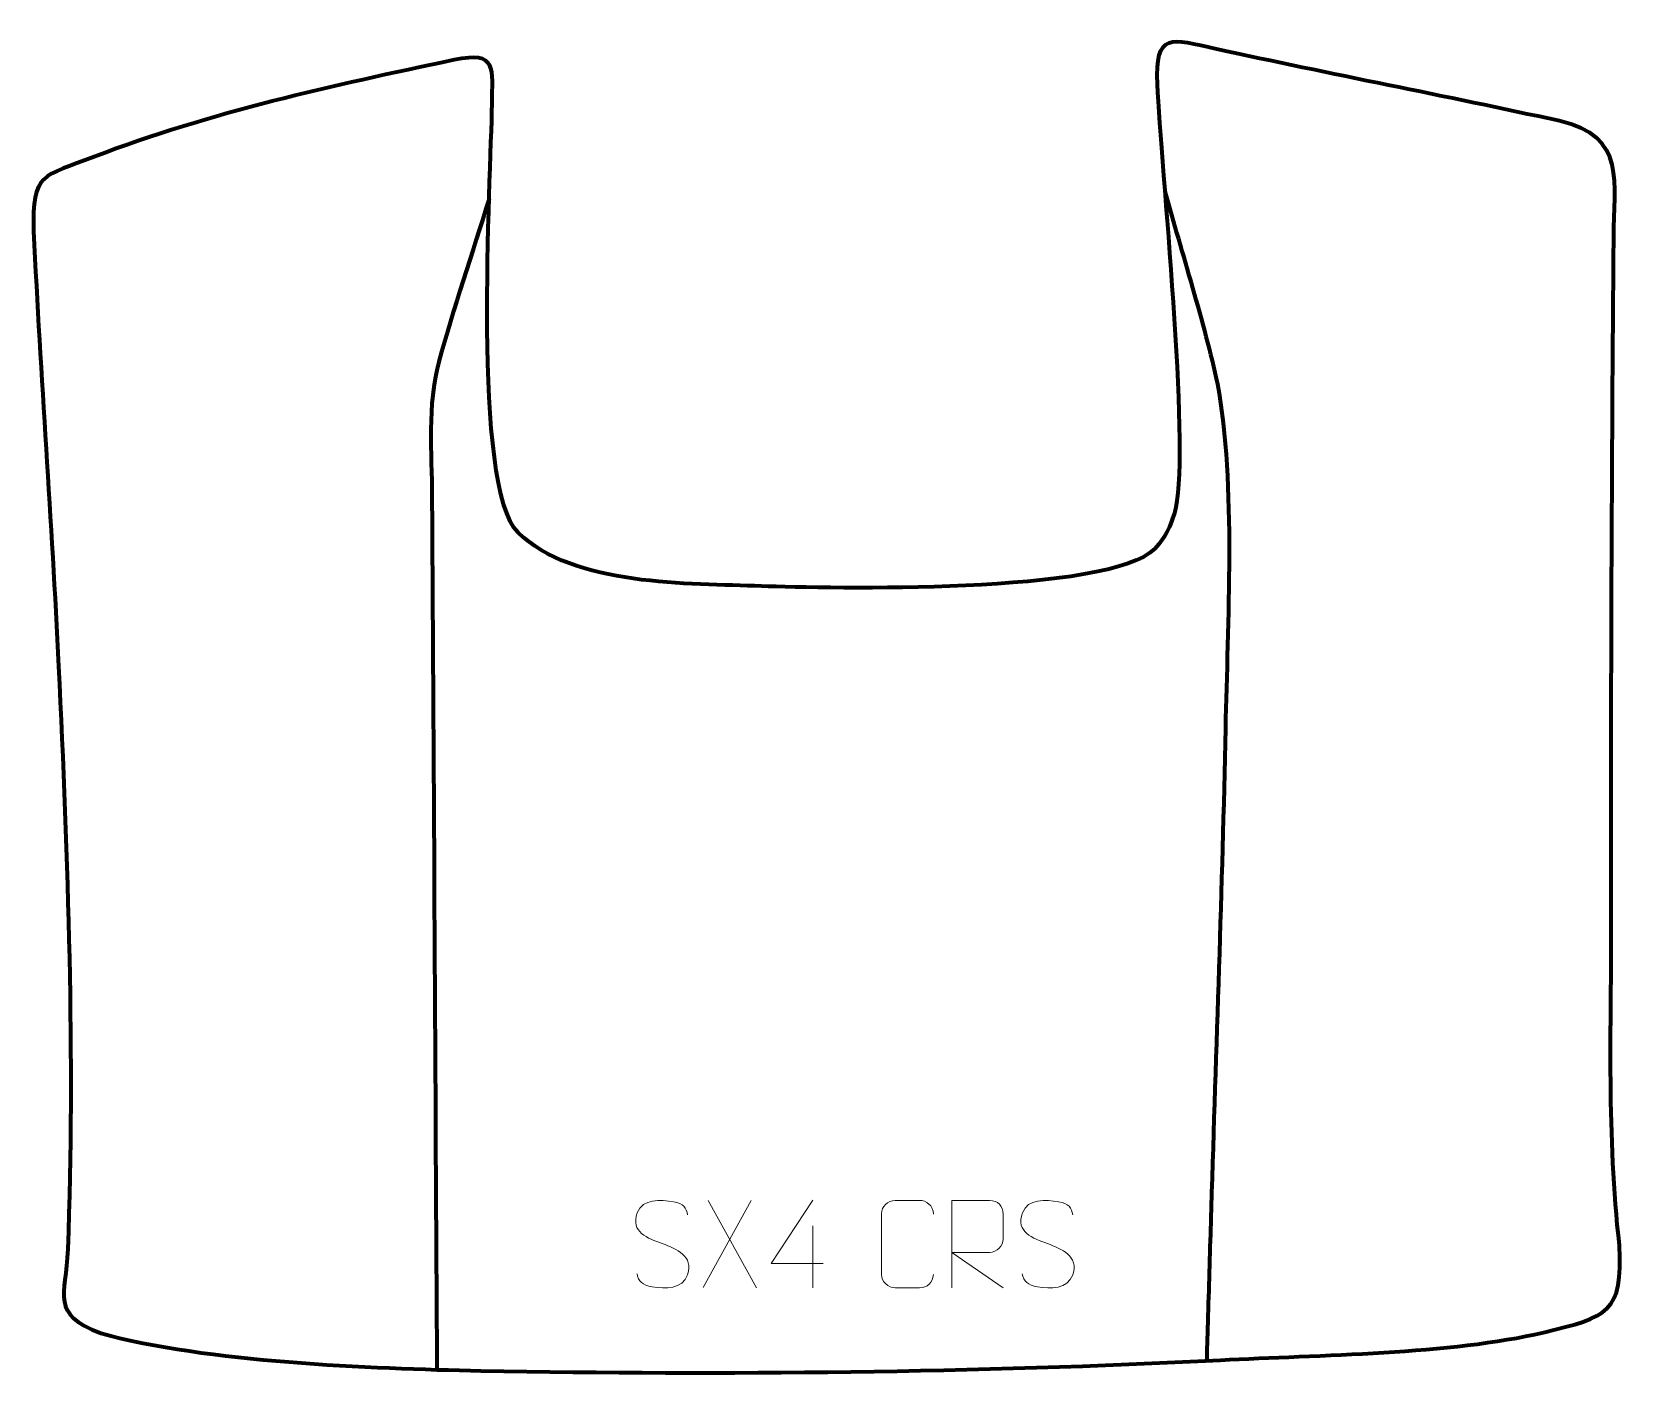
# Model space of a CAD drawing. Header units: millimetres. Extents: x -427 to 29, y 334 to 718.
import ezdxf

# ---------------------------------------------------------------- set-up
doc = ezdxf.new("R2010")
doc.units = ezdxf.units.MM
doc.header["$MEASUREMENT"] = 0
doc.layers.add('layer 1', color=7, linetype='Continuous')
doc.layers.add('layer 2', color=7, linetype='Continuous')

msp = doc.modelspace()

# ---------------------------------------------------------------- linework, layer by layer
at = {"layer": 'layer 1', "color": 140, "lineweight": 158}
for points, knots in [([(-296.1358, 669.908), (-300.8166, 654.6925), (-306.3478, 638.5934), (-310.473, 623.3614), (-310.473, 623.3614), (-313.8243, 610.9873), (-312.5212, 597.56), (-312.4399, 584.6982), (-312.4399, 584.6982), (-311.9154, 501.6716), (-311.5088, 418.6444), (-311.0406, 335.6175)], [0, 0, 0, 0, 0.25, 0.25, 0.25, 0.25, 0.5, 0.5, 0.5, 0.5, 1, 1, 1, 1]), ([(-103.1377, 672.1307), (-98.2407, 654.3236), (-91.9733, 634.8223), (-88.1087, 616.9862), (-88.1087, 616.9862), (-82.8398, 589.1157), (-85.2593, 547.9688), (-85.8394, 518.7721), (-85.8394, 518.7721), (-86.7468, 473.1037), (-88.5326, 427.4529), (-89.9062, 381.7967), (-89.9062, 381.7967), (-89.9814, 379.2891), (-90.0565, 376.7815), (-90.1317, 374.2739), (-90.1317, 374.2739), (-90.4173, 364.745), (-90.7029, 355.2161), (-90.9884, 345.6871), (-90.9884, 345.6871), (-91.0636, 343.1795), (-91.1387, 340.6719), (-91.2139, 338.1643)], [0, 0, 0, 0, 0.14285714, 0.14285714, 0.14285714, 0.14285714, 0.28571429, 0.28571429, 0.28571429, 0.28571429, 0.42857143, 0.42857143, 0.42857143, 0.42857143, 0.57142857, 0.57142857, 0.57142857, 0.57142857, 0.71428571, 0.71428571, 0.71428571, 0.71428571, 1, 1, 1, 1])]:
    msp.add_open_spline(points, degree=3, knots=knots, dxfattribs=at)
at = {"layer": 'layer 1', "color": 250, "lineweight": 9}
for points, knots in [([(-246.6468, 371.6342), (-250.8951, 373.1046), (-255.8032, 374.9004), (-253.7981, 380.4207), (-253.7981, 380.4207), (-252.2946, 384.5606), (-247.081, 384.1721), (-243.4774, 383.571), (-243.4774, 383.571), (-240.6168, 383.0938), (-239.7521, 381.8806), (-239.4415, 379.7965)], [0, 0, 0, 0, 0.25, 0.25, 0.25, 0.25, 0.5, 0.5, 0.5, 0.5, 1, 1, 1, 1]), ([(-200.696, 365.9058), (-200.696, 365.9058), (-215.5177, 365.9058), (-215.5177, 365.9058), (-215.5177, 365.9058), (-215.5177, 365.9058), (-203.6401, 383.9763), (-203.6401, 383.9763)], [0, 0, 0, 0, 0.33333333, 0.33333333, 0.33333333, 0.33333333, 1, 1, 1, 1]), ([(-169.2292, 362.8013), (-169.369, 360.4779), (-171.0462, 358.9983), (-173.1939, 358.9875), (-173.1939, 358.9875), (-175.5258, 358.9879), (-177.8577, 358.9879), (-180.1892, 358.9875), (-180.1892, 358.9875), (-182.1142, 358.8821), (-184.0863, 360.7666), (-184.0751, 362.7839), (-184.0751, 362.7839), (-184.0747, 368.554), (-184.0747, 374.3237), (-184.0751, 380.093), (-184.0751, 380.093), (-184.0709, 382.2311), (-182.3242, 383.9503), (-180.1718, 383.9368), (-180.1718, 383.9368), (-177.8461, 383.9368), (-175.52, 383.9368), (-173.1939, 383.9368), (-173.1939, 383.9368), (-171.2473, 383.9723), (-169.2559, 382.4808), (-169.2292, 380.0432)], [0, 0, 0, 0, 0.125, 0.125, 0.125, 0.125, 0.25, 0.25, 0.25, 0.25, 0.375, 0.375, 0.375, 0.375, 0.5, 0.5, 0.5, 0.5, 0.625, 0.625, 0.625, 0.625, 0.75, 0.75, 0.75, 0.75, 1, 1, 1, 1]), ([(-163.9843, 358.9836), (-163.9843, 358.9836), (-163.9843, 383.9371), (-163.9843, 383.9371), (-163.9843, 383.9371), (-160.3895, 383.9371), (-156.794, 383.9371), (-153.1988, 383.9371), (-153.1988, 383.9371), (-150.8735, 383.8994), (-149.3162, 382.4094), (-149.3203, 380.043), (-149.3203, 380.043), (-149.3207, 378.0075), (-149.3207, 374.9481), (-149.3203, 372.9121), (-149.3203, 372.9121), (-149.3268, 371.0366), (-151.1391, 369.0948), (-153.1486, 369.0757), (-153.1486, 369.0757), (-153.1486, 369.0757), (-163.9843, 369.0757), (-163.9843, 369.0757), (-163.9843, 369.0757), (-163.9843, 369.0757), (-149.3296, 358.9836), (-149.3296, 358.9836)], [0, 0, 0, 0, 0.125, 0.125, 0.125, 0.125, 0.25, 0.25, 0.25, 0.25, 0.375, 0.375, 0.375, 0.375, 0.5, 0.5, 0.5, 0.5, 0.625, 0.625, 0.625, 0.625, 0.75, 0.75, 0.75, 0.75, 1, 1, 1, 1]), ([(-136.6468, 371.6342), (-140.8951, 373.1046), (-145.8032, 374.9004), (-143.7981, 380.4207), (-143.7981, 380.4207), (-142.2946, 384.5606), (-137.081, 384.1721), (-133.4774, 383.571), (-133.4774, 383.571), (-130.6168, 383.0938), (-129.7521, 381.8806), (-129.4415, 379.7965)], [0, 0, 0, 0, 0.25, 0.25, 0.25, 0.25, 0.5, 0.5, 0.5, 0.5, 1, 1, 1, 1]), ([(-246.6468, 371.6341), (-242.6282, 369.9874), (-237.5987, 368.0991), (-239.4327, 362.7388), (-239.4327, 362.7388), (-240.8925, 358.4724), (-245.8033, 358.7291), (-249.5294, 359.2838), (-249.5294, 359.2838), (-252.2794, 359.6936), (-253.5003, 360.9071), (-253.8783, 363.0193)], [0, 0, 0, 0, 0.25, 0.25, 0.25, 0.25, 0.5, 0.5, 0.5, 0.5, 1, 1, 1, 1]), ([(-136.6468, 371.6341), (-132.6282, 369.9874), (-127.5987, 368.0991), (-129.4327, 362.7388), (-129.4327, 362.7388), (-130.8925, 358.4724), (-135.8033, 358.7291), (-139.5294, 359.2838), (-139.5294, 359.2838), (-142.2794, 359.6936), (-143.5003, 360.9071), (-143.8783, 363.0193)], [0, 0, 0, 0, 0.25, 0.25, 0.25, 0.25, 0.5, 0.5, 0.5, 0.5, 1, 1, 1, 1])]:
    msp.add_open_spline(points, degree=3, knots=knots, dxfattribs=at)
for points in [[(-221.2365, 383.9371), (-221.2365, 383.9371), (-234.9771, 359.0413), (-234.9771, 359.0413)], [(-233.5225, 383.9371), (-233.5225, 383.9371), (-219.7819, 358.9836), (-219.7819, 358.9836)], [(-203.6401, 376.6669), (-203.6401, 376.6669), (-203.6401, 359.0022), (-203.6401, 359.0022)]]:
    msp.add_open_spline(points, degree=3, dxfattribs=at)
at = {"layer": 'layer 2', "color": 242, "lineweight": 158}
msp.add_open_spline([(24.3695, 464.7341), (24.3946, 432.9697), (23.1071, 402.7821), (26.7075, 371.0394), (26.7075, 371.0394), (27.6898, 351.8708), (23.4443, 350.6693), (4.9983, 346.277), (4.9983, 346.277), (-21.5293, 339.9602), (-59.2655, 339.8526), (-87.2147, 338.3663), (-87.2147, 338.3663), (-156.9738, 334.7861), (-228.5973, 334.0691), (-298.4484, 335.3004), (-298.4484, 335.3004), (-330.2256, 335.9751), (-376.8767, 337.7698), (-407.0414, 346.0185), (-407.0414, 346.0185), (-421.5643, 351.6438), (-417.0385, 356.3667), (-416.4372, 370.0162), (-416.4372, 370.0162), (-414.3709, 424.4548), (-416.4448, 481.9563), (-419.0605, 536.4499), (-419.0605, 536.4499), (-421.0975, 577.8901), (-424.2162, 619.331), (-426.2192, 660.7135), (-426.2192, 660.7135), (-426.6896, 677.5281), (-423.6353, 676.2735), (-408.8896, 681.9351), (-408.8896, 681.9351), (-375.5421, 694.7388), (-340.9882, 702.1968), (-306.1379, 709.6073), (-306.1379, 709.6073), (-293.4905, 712.2815), (-295.2516, 706.9826), (-295.2611, 697.08), (-295.2611, 697.08), (-295.6396, 675.375), (-301.0162, 587.5533), (-287.8611, 574.6564), (-287.8611, 574.6564), (-272.1507, 559.2545), (-239.0646, 560.127), (-218.3248, 559.3228), (-218.3248, 559.3228), (-199.8736, 558.7341), (-118.6405, 556.8872), (-106.0235, 570.0447), (-106.0235, 570.0447), (-102.8243, 573.381), (-100.9918, 577.4407), (-100.0144, 581.867), (-100.0144, 581.867), (-96.0164, 599.9721), (-104.2702, 679.5893), (-105.323, 702.6498), (-105.323, 702.6498), (-106.0058, 717.6081), (-101.5383, 715.6256), (-88.347, 712.7073), (-88.347, 712.7073), (-55.7458, 705.4956), (-23.0209, 699.3493), (9.5465, 692.1708), (9.5465, 692.1708), (28.8799, 687.9093), (25.1649, 674.2988), (25.0476, 658.9155), (25.0476, 658.9155), (24.554, 594.2239), (24.2277, 529.4253), (24.3695, 464.7341)], degree=3, knots=[0, 0, 0, 0, 0.04761905, 0.04761905, 0.04761905, 0.04761905, 0.0952381, 0.0952381, 0.0952381, 0.0952381, 0.14285714, 0.14285714, 0.14285714, 0.14285714, 0.19047619, 0.19047619, 0.19047619, 0.19047619, 0.23809524, 0.23809524, 0.23809524, 0.23809524, 0.28571429, 0.28571429, 0.28571429, 0.28571429, 0.33333333, 0.33333333, 0.33333333, 0.33333333, 0.38095238, 0.38095238, 0.38095238, 0.38095238, 0.42857143, 0.42857143, 0.42857143, 0.42857143, 0.47619048, 0.47619048, 0.47619048, 0.47619048, 0.52380952, 0.52380952, 0.52380952, 0.52380952, 0.57142857, 0.57142857, 0.57142857, 0.57142857, 0.61904762, 0.61904762, 0.61904762, 0.61904762, 0.66666667, 0.66666667, 0.66666667, 0.66666667, 0.71428571, 0.71428571, 0.71428571, 0.71428571, 0.76190476, 0.76190476, 0.76190476, 0.76190476, 0.80952381, 0.80952381, 0.80952381, 0.80952381, 0.85714286, 0.85714286, 0.85714286, 0.85714286, 0.9047619, 0.9047619, 0.9047619, 0.9047619, 1, 1, 1, 1], dxfattribs=at)

doc.saveas('drawing.dxf')
